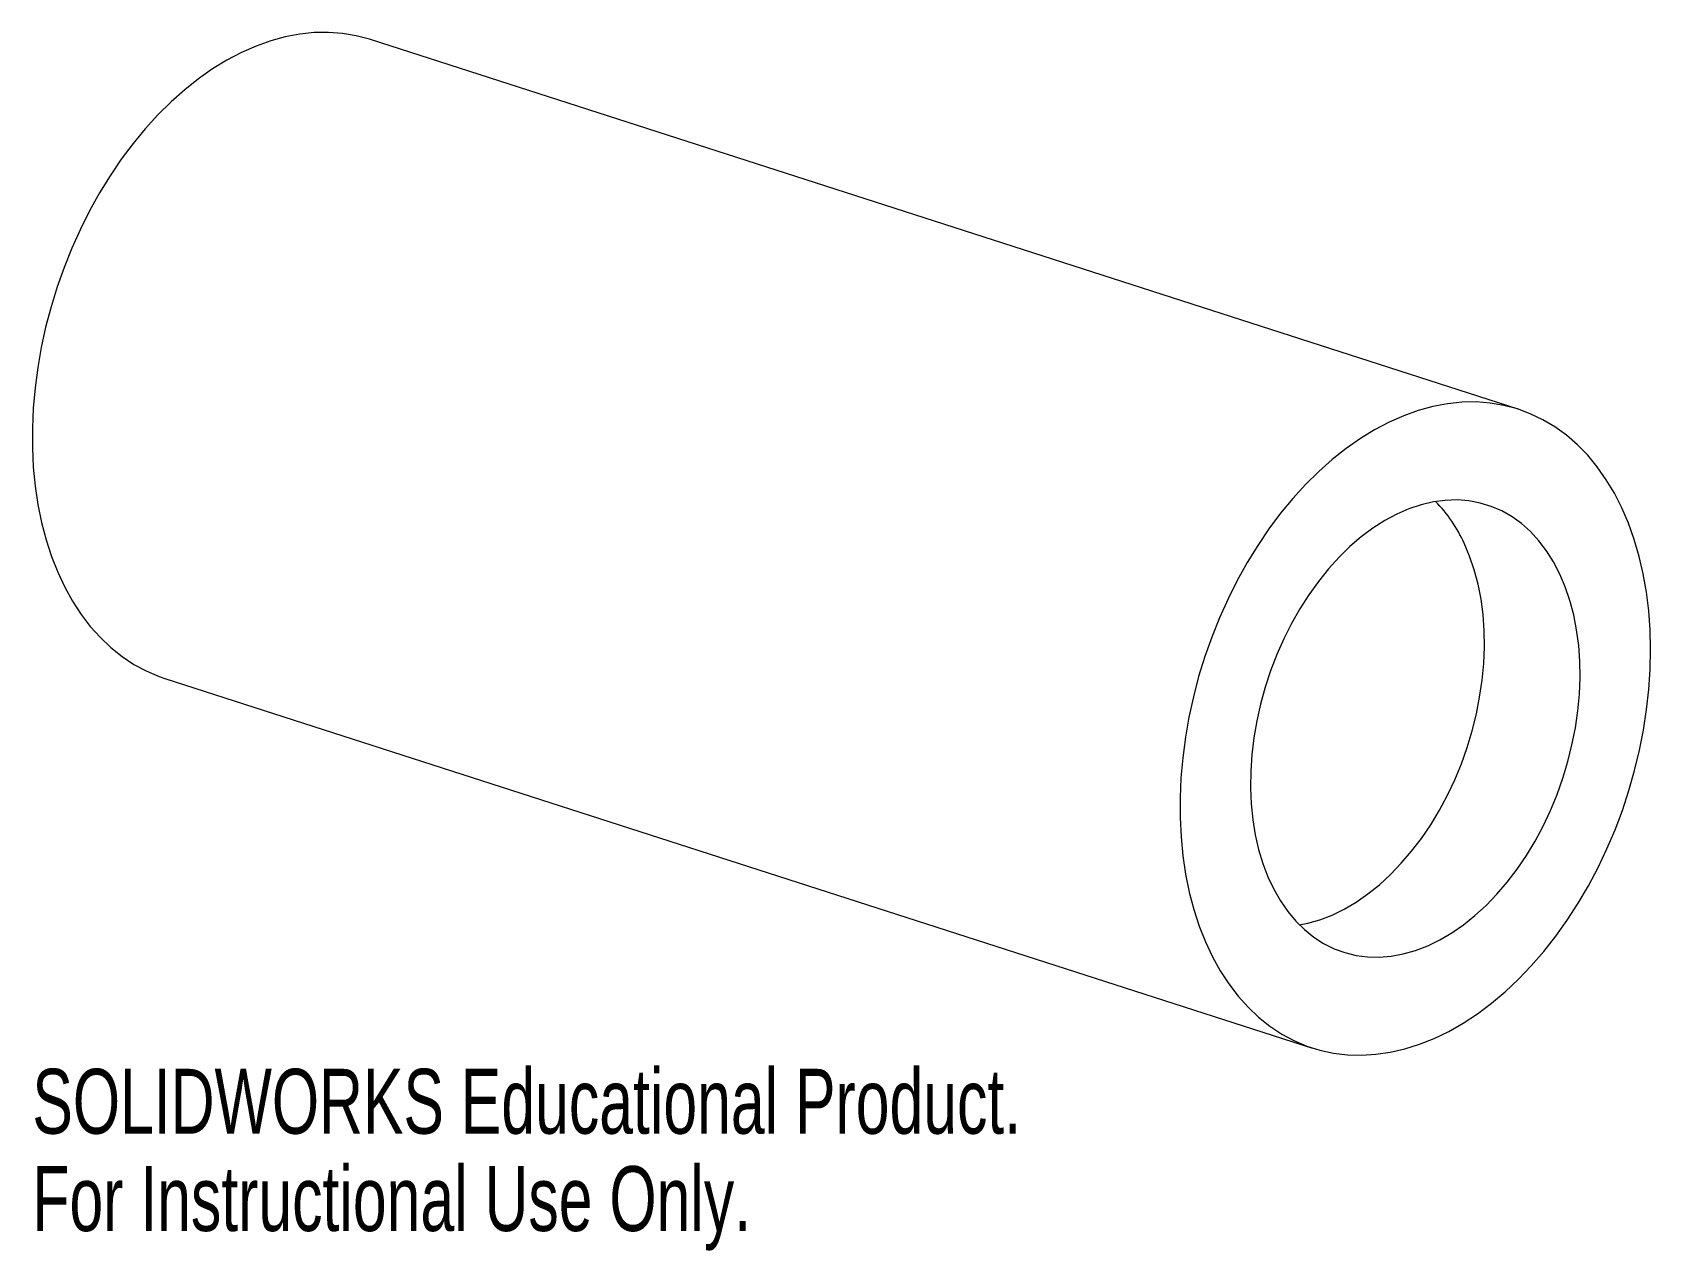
# Model space of a CAD drawing. Header units: millimetres. Extents: x -18 to 103, y -66 to 24.
import ezdxf

# ---------------------------------------------------------------- set-up
doc = ezdxf.new("R2010")
doc.units = ezdxf.units.MM
doc.styles.add('SLDTEXTSTYLE0', font='TXT', dxfattribs={"width": 0.7})

msp = doc.modelspace()

# ---------------------------------------------------------------- linework, layer by layer
at = {"color": 7, "linetype": 'Continuous', "lineweight": 15}
for p, q in [((93.19, -3.75), (7.66, 23.8)), ((-7.66, -23.8), (77.86, -51.34))]:
    msp.add_line(p, q, dxfattribs=at)
at = {"color": 7, "linetype": 'Continuous', "lineweight": 15, "flags": 128}
for points in [[(7.66, 23.8), (7.6, 23.82), (6.61, 24.08), (5.58, 24.25), (4.54, 24.33), (3.48, 24.31), (2.4, 24.2), (1.32, 23.99), (0.23, 23.7), (-0.86, 23.31), (-1.95, 22.83), (-3.03, 22.26), (-4.1, 21.61), (-5.15, 20.87), (-6.18, 20.05), (-7.19, 19.16), (-8.17, 18.19), (-9.12, 17.15), (-10.03, 16.04), (-10.91, 14.87), (-11.74, 13.64), (-12.53, 12.37), (-13.27, 11.04), (-13.95, 9.67), (-14.59, 8.26), (-15.16, 6.82), (-15.68, 5.36), (-16.14, 3.87), (-16.54, 2.37), (-16.87, 0.86), (-17.13, -0.65), (-17.33, -2.16), (-17.46, -3.67), (-17.53, -5.15), (-17.53, -6.62), (-17.46, -8.07), (-17.32, -9.48), (-17.11, -10.85), (-16.84, -12.19), (-16.5, -13.47), (-16.1, -14.71), (-15.64, -15.88), (-15.12, -17), (-14.54, -18.05), (-13.9, -19.03), (-13.21, -19.93), (-12.46, -20.76), (-11.67, -21.51), (-10.84, -22.18), (-9.96, -22.76), (-9.04, -23.25), (-8.09, -23.65), (-7.66, -23.8)], [(100.91, -11.09), (100.36, -10.01), (99.75, -9), (99.08, -8.05), (98.37, -7.18), (97.6, -6.4), (96.78, -5.69), (95.93, -5.06), (95.03, -4.53), (94.09, -4.08), (93.13, -3.73), (92.13, -3.46), (91.11, -3.29), (90.06, -3.21), (89, -3.23), (87.93, -3.34), (86.84, -3.55), (85.75, -3.84), (84.66, -4.23), (83.57, -4.71), (82.49, -5.28), (81.43, -5.93), (80.37, -6.67), (79.34, -7.49), (78.33, -8.39), (77.35, -9.36), (76.4, -10.4), (75.49, -11.5), (74.62, -12.67), (73.78, -13.9), (73, -15.18), (72.26, -16.5), (71.57, -17.87), (70.94, -19.28), (70.36, -20.72), (69.84, -22.18), (69.38, -23.67), (68.99, -25.17), (68.66, -26.68), (68.39, -28.19), (68.19, -29.71), (68.06, -31.21), (67.99, -32.7), (68, -34.16), (68.07, -35.61), (68.21, -37.02), (68.41, -38.39), (68.68, -39.73), (69.02, -41.01), (69.42, -42.25), (69.88, -43.42), (70.41, -44.54), (70.99, -45.59), (71.63, -46.57), (72.32, -47.47), (73.06, -48.3), (73.85, -49.05), (74.69, -49.72), (75.57, -50.3), (76.48, -50.79), (77.43, -51.19), (78.42, -51.5), (79.43, -51.72), (80.46, -51.84), (81.51, -51.87), (82.58, -51.81), (83.66, -51.65), (84.75, -51.4), (85.84, -51.06), (86.93, -50.62), (88.02, -50.1), (89.09, -49.49), (90.15, -48.79), (91.19, -48.01), (92.21, -47.15), (93.21, -46.22), (94.17, -45.22), (95.11, -44.14), (96, -43), (96.85, -41.81), (97.67, -40.55), (98.43, -39.25), (99.14, -37.9), (99.8, -36.51), (100.41, -35.09), (100.96, -33.64), (101.44, -32.16), (101.87, -30.66), (102.23, -29.16), (102.53, -27.65), (102.76, -26.13), (102.93, -24.63), (103.03, -23.13), (103.06, -21.65), (103.02, -20.19), (102.92, -18.77), (102.75, -17.37), (102.51, -16.02), (102.21, -14.71), (101.84, -13.45), (101.4, -12.24), (100.91, -11.09)], [(96.3, -16.03), (95.83, -15.13), (95.31, -14.31), (94.74, -13.55), (94.11, -12.87), (93.44, -12.27), (92.73, -11.76), (91.97, -11.33), (91.18, -10.99), (90.36, -10.74), (89.52, -10.58), (88.65, -10.51), (87.76, -10.54), (86.87, -10.66), (85.96, -10.87), (85.05, -11.17), (84.15, -11.57), (83.25, -12.05), (82.37, -12.61), (81.5, -13.26), (80.65, -13.98), (79.84, -14.78), (79.05, -15.65), (78.3, -16.58), (77.58, -17.57), (76.91, -18.62), (76.29, -19.72), (75.72, -20.85), (75.2, -22.03), (74.74, -23.23), (74.33, -24.46), (73.99, -25.71), (73.71, -26.96), (73.5, -28.22), (73.35, -29.48), (73.27, -30.72), (73.25, -31.95), (73.3, -33.15), (73.42, -34.33), (73.6, -35.46), (73.85, -36.55), (74.17, -37.6), (74.54, -38.58), (74.98, -39.51), (75.47, -40.37), (76.02, -41.17), (76.62, -41.88), (77.27, -42.52), (77.96, -43.08), (78.69, -43.55), (79.47, -43.94), (80.27, -44.23), (81.11, -44.44), (81.96, -44.55), (82.84, -44.57), (83.73, -44.5), (84.63, -44.33), (85.54, -44.07), (86.45, -43.72), (87.35, -43.29), (88.24, -42.77), (89.12, -42.16), (89.97, -41.47), (90.81, -40.71), (91.61, -39.88), (92.38, -38.98), (93.11, -38.01), (93.81, -36.99), (94.45, -35.92), (95.05, -34.8), (95.6, -33.65), (96.09, -32.46), (96.52, -31.24), (96.89, -30), (97.2, -28.75), (97.45, -27.49), (97.63, -26.23), (97.75, -24.98), (97.8, -23.74), (97.78, -22.53), (97.7, -21.34), (97.54, -20.19), (97.33, -19.07), (97.05, -18), (96.7, -16.99), (96.3, -16.03)], [(76.88, -42.16), (77.51, -42.04), (78.41, -41.78), (79.32, -41.43), (80.22, -40.99), (81.11, -40.47), (81.99, -39.86), (82.85, -39.18), (83.68, -38.42), (84.48, -37.58), (85.25, -36.68), (85.99, -35.72), (86.68, -34.7), (87.33, -33.63), (87.92, -32.51), (88.47, -31.35), (88.96, -30.16), (89.39, -28.94), (89.77, -27.7), (90.08, -26.45), (90.32, -25.19), (90.51, -23.94), (90.62, -22.69), (90.67, -21.45), (90.65, -20.23), (90.57, -19.05), (90.42, -17.89), (90.2, -16.78), (89.92, -15.71), (89.57, -14.69), (89.17, -13.73)]]:
    msp.add_lwpolyline(points, dxfattribs=at)
at = {"color": 7, "linetype": 'Continuous', "lineweight": 15}
msp.add_arc((79.21, -18.28), 10.95, 24.5494, 44.3523, dxfattribs=at)

# ---------------------------------------------------------------- texts
at = {"color": 7, "linetype": 'Continuous', "char_height": 4.8336, "attachment_point": 1, "style": 'SLDTEXTSTYLE0'}
for s, insert in [('SOLIDWORKS Educational Product.', (-17.53, -52.89)), ('For Instructional Use Only.', (-17.53, -60.14))]:
    msp.add_mtext(s, dxfattribs=dict(at, insert=insert))

doc.saveas('drawing.dxf')
